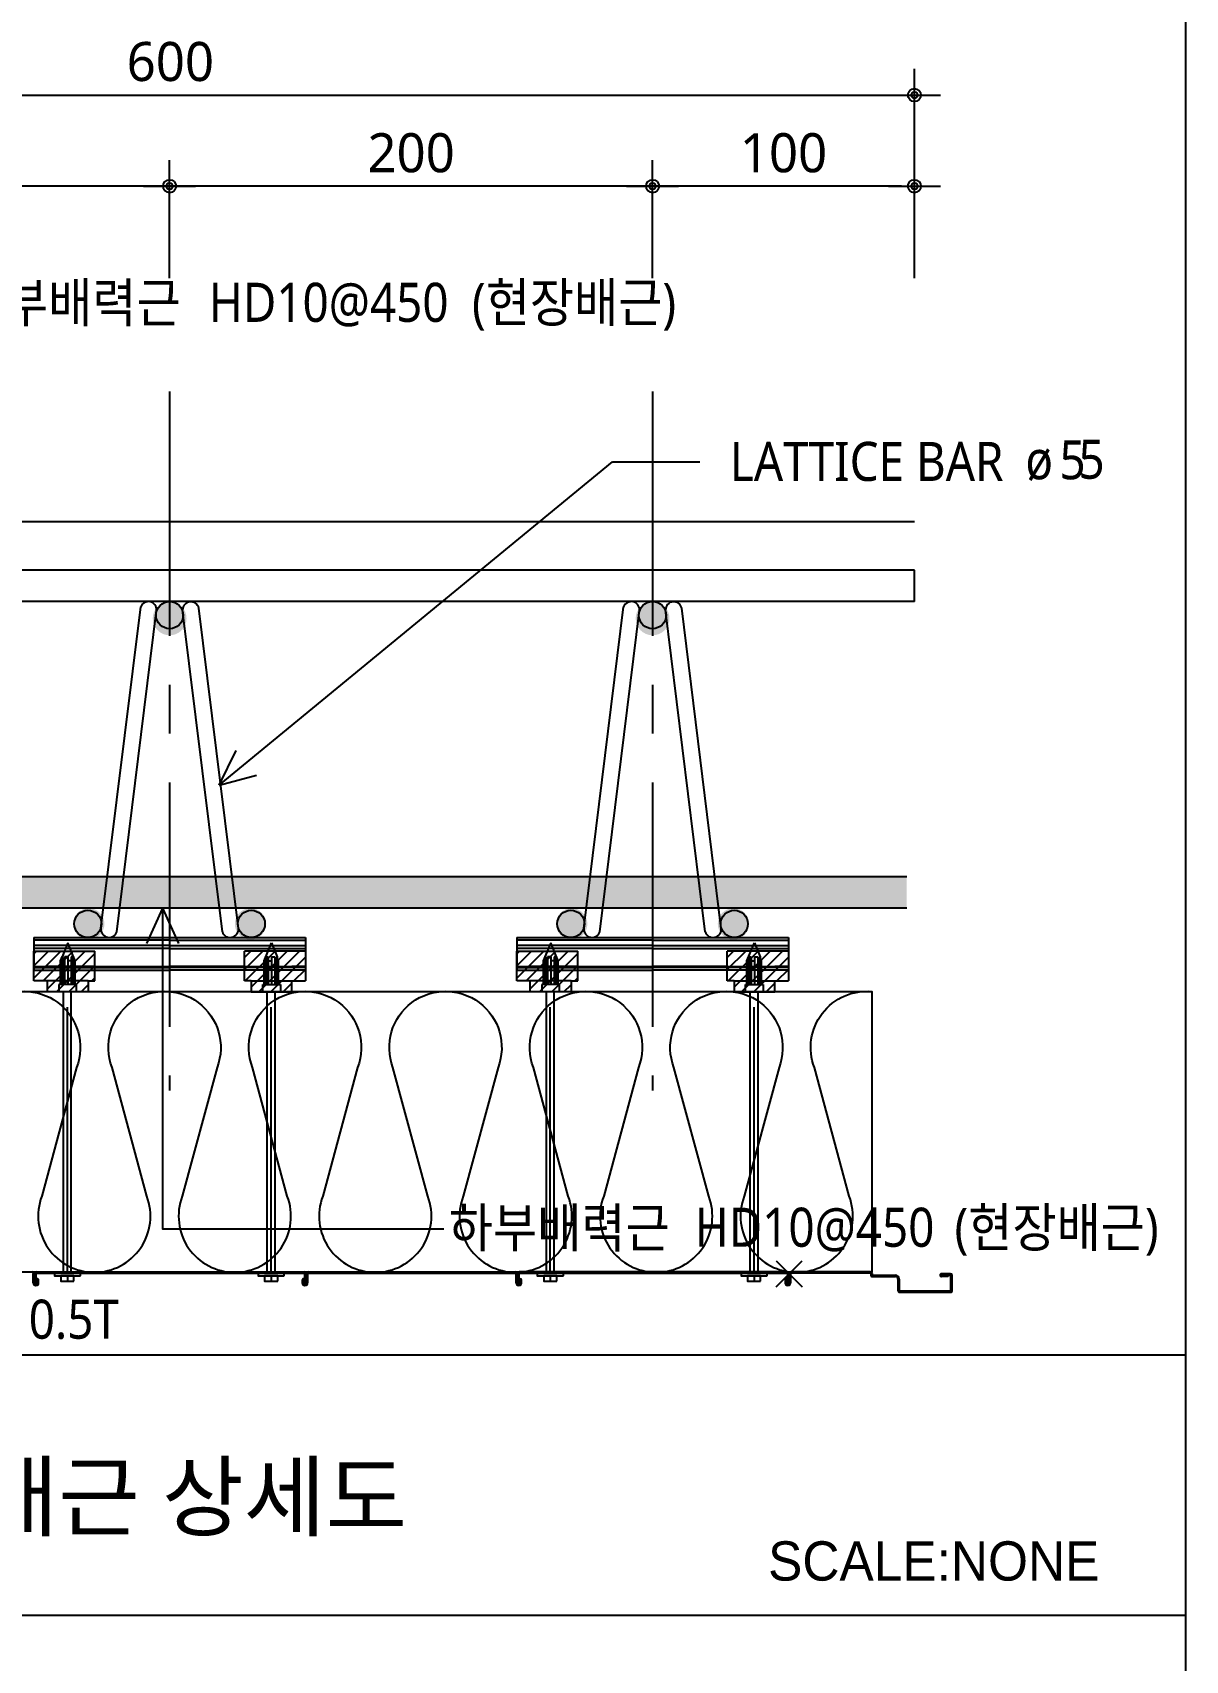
# Model space of a CAD drawing. Extents: x 10983 to 44623, y -18406 to 11294.
# Drawn here: x 17415 to 18300, y 2775 to 4025 of the extents above; entities that cross this region are included whole.
import ezdxf
from ezdxf.enums import TextEntityAlignment as Align

# ---------------------------------------------------------------- set-up
doc = ezdxf.new("R2010")
doc.units = 0
doc.header["$LTSCALE"] = 100
doc.header["$MEASUREMENT"] = 0
doc.header["$PDMODE"] = 3
doc.header["$PDSIZE"] = 10
doc.linetypes.add('CEN', pattern=[62, 60, -1, 0, -1])
doc.linetypes.add('CENTER', pattern=[2, 1.25, -0.25, 0.25, -0.25])
doc.layers.get('0').update_dxf_attribs({"linetype": 'CONTINUOUS'})
doc.layers.get('Defpoints').update_dxf_attribs({"color": 165, "linetype": 'CONTINUOUS'})
for name, color, linetype in [('CEN', 1, 'CEN'), ('D-TEX3', 9, 'CONTINUOUS'), ('DECK-CEN', 1, 'CEN'), ('DECK-LATTICE', 7, 'CONTINUOUS'), ('DECK-MAIN BAR', 2, 'CONTINUOUS'), ('E2', 7, 'CONTINUOUS'), ('H', 8, 'CONTINUOUS'), ('HAT', 8, 'CONTINUOUS'), ('INSUL', 8, 'CONTINUOUS'), ('NDS_DCN', 10, 'CONTINUOUS'), ('TEXT', 3, 'CONTINUOUS'), ('스페이서', 9, 'CONTINUOUS'), ('이름', 7, 'CONTINUOUS')]:
    doc.layers.add(name, color=color, linetype=linetype)
doc.styles.add('H', font='malgun.ttf', dxfattribs={"width": 0.9})
doc.styles.add('HD', font='Gulim.ttf')
doc.styles.add('VICON TEXT', font='malgun.ttf')
doc.styles.add('돋음', font='Dotum.ttf')
doc.styles.add('맑은 고딕', font='malgun.ttf')
doc.styles.add('맑은고딕', font='malgun.ttf')
doc.dimstyles.new('숫자치수선', dxfattribs={"dimscale": 0, "dimtxt": 15, "dimasz": 7, "dimexe": 0.5, "dimexo": 0.5, "dimgap": 4, "dimtad": 1, "dimdec": 4, "dimdsep": 46, "dimtxsty": '맑은 고딕', "dimcen": 0, "dimclrd": 256, "dimclre": 256, "dimclrt": 7, "dimaunit": 3, "dimadec": 0, "dimazin": 0, "dimtfac": 1, "dimtdec": 4, "dimtix": 1, "dimtmove": 2, "dimatfit": 3, "dimldrblk": 'CLOSEDBLANK', "dimfxl": 1, "dimtolj": 1, "dimarcsym": 0})

# ---------------------------------------------------------------- blocks, each defined once
blk = doc.blocks.new('DIMDOT')
at = {"color": 0}
blk.add_line((-2, 0), (2, 0), dxfattribs=at)
for radius in [0.5, 0.25]:
    blk.add_circle((0, 0), radius, dxfattribs=at)
blk = doc.blocks.new('*D57')
at = {"layer": 'Defpoints', "color": 0, "ltscale": 0.5}
for p in [(549.7, 4196.7), (549.7, 4125.7), (920.3, 4125.7)]:
    blk.add_point(p, dxfattribs=at)
at = {"layer": '이름', "lineweight": -2}
for p, q in [((549.7, 4126.2), (549.7, 4216.7)), ((920.3, 4126.2), (920.3, 4216.7)), ((910.3, 4196.7), (559.7, 4196.7))]:
    blk.add_line(p, q, dxfattribs=at)
at = {"layer": '이름', "lineweight": -2, "ltscale": 0.5, "xscale": 10, "yscale": 10, "zscale": 10, "rotation": 180}
blk.add_blockref('DIMDOT', (549.7, 4196.7), dxfattribs=at)
at = {"layer": '이름', "lineweight": -2, "ltscale": 0.5, "xscale": 10, "yscale": 10, "zscale": 10}
blk.add_blockref('DIMDOT', (920.3, 4196.7), dxfattribs=at)
at = {"layer": '이름', "color": 7, "ltscale": 0.5, "insert": (735, 4222.2), "char_height": 30, "attachment_point": 5, "style": 'VICON TEXT'}
blk.add_mtext('\\A1;200', dxfattribs=at)
blk = doc.blocks.new('_ClosedBlank')
at = {"color": 0, "linetype": 'ByBlock', "lineweight": -2}
for p, q in [((-1, 0.17), (0, 0)), ((-1, 0.17), (-1, -0.17)), ((0, 0), (-1, -0.17))]:
    blk.add_line(p, q, dxfattribs=at)
blk = doc.blocks.new('*D58')
at = {"layer": 'Defpoints', "color": 0, "ltscale": 0.5}
for p in [(920.3, 4196.7), (920.3, 4125.7), (1291, 4125.7)]:
    blk.add_point(p, dxfattribs=at)
at = {"layer": '이름', "lineweight": -2}
for p, q in [((920.3, 4126.2), (920.3, 4216.7)), ((1291, 4126.2), (1291, 4216.7)), ((1281, 4196.7), (930.3, 4196.7))]:
    blk.add_line(p, q, dxfattribs=at)
at = {"layer": '이름', "lineweight": -2, "ltscale": 0.5, "xscale": 10, "yscale": 10, "zscale": 10, "rotation": 180}
blk.add_blockref('DIMDOT', (920.3, 4196.7), dxfattribs=at)
at = {"layer": '이름', "lineweight": -2, "ltscale": 0.5, "xscale": 10, "yscale": 10, "zscale": 10}
blk.add_blockref('DIMDOT', (1291, 4196.7), dxfattribs=at)
at = {"layer": '이름', "color": 7, "ltscale": 0.5, "insert": (1105.7, 4222.2), "char_height": 30, "attachment_point": 5, "style": 'VICON TEXT'}
blk.add_mtext('\\A1;200', dxfattribs=at)
blk = doc.blocks.new('*D59')
at = {"layer": 'Defpoints', "color": 0, "ltscale": 0.5}
for p in [(1291, 4196.7), (1291, 4125.7), (1492, 4125.7)]:
    blk.add_point(p, dxfattribs=at)
at = {"layer": '이름', "lineweight": -2}
for p, q in [((1291, 4126.2), (1291, 4216.7)), ((1492, 4126.2), (1492, 4216.7)), ((1482, 4196.7), (1301, 4196.7))]:
    blk.add_line(p, q, dxfattribs=at)
at = {"layer": '이름', "lineweight": -2, "ltscale": 0.5, "xscale": 10, "yscale": 10, "zscale": 10, "rotation": 180}
blk.add_blockref('DIMDOT', (1291, 4196.7), dxfattribs=at)
at = {"layer": '이름', "lineweight": -2, "ltscale": 0.5, "xscale": 10, "yscale": 10, "zscale": 10}
blk.add_blockref('DIMDOT', (1492, 4196.7), dxfattribs=at)
at = {"layer": '이름', "color": 7, "ltscale": 0.5, "insert": (1391.5, 4222.2), "char_height": 30, "attachment_point": 5, "style": 'VICON TEXT'}
blk.add_mtext('\\A1;100', dxfattribs=at)
blk = doc.blocks.new('*D60')
at = {"layer": 'Defpoints', "color": 0, "ltscale": 0.5}
for p in [(1492, 4266.7), (349.7, 4125.7), (1492, 4125.7)]:
    blk.add_point(p, dxfattribs=at)
at = {"layer": '이름', "lineweight": -2}
for p, q in [((349.7, 4126.2), (349.7, 4286.7)), ((1492, 4126.2), (1492, 4286.7)), ((359.7, 4266.7), (1482, 4266.7))]:
    blk.add_line(p, q, dxfattribs=at)
at = {"layer": '이름', "lineweight": -2, "ltscale": 0.5, "xscale": 10, "yscale": 10, "zscale": 10, "rotation": 180}
blk.add_blockref('DIMDOT', (349.7, 4266.7), dxfattribs=at)
at = {"layer": '이름', "lineweight": -2, "ltscale": 0.5, "xscale": 10, "yscale": 10, "zscale": 10}
blk.add_blockref('DIMDOT', (1492, 4266.7), dxfattribs=at)
at = {"layer": '이름', "color": 7, "ltscale": 0.5, "insert": (920.9, 4292.2), "char_height": 30, "attachment_point": 5, "style": 'VICON TEXT'}
blk.add_mtext('\\A1;600', dxfattribs=at)
blk = doc.blocks.new('Bar_SB01')
at = {"layer": 'H', "true_color": 0xc7c8ca}
h = blk.add_hatch(color=9, dxfattribs=at)
h.dxf.hatch_style = 1
h.paths.add_polyline_path([(1486.1, 3666.7), (1285.1, 3666.7), (1285.1, 3642.6), (1486.1, 3642.6)])
h.paths.add_polyline_path([(1285.1, 3666.7), (1153.2, 3666.7), (1123.9, 3642.6), (1285.1, 3642.6), (1285.1, 3646.7)])
h.paths.add_polyline_path([(1153.2, 3666.7), (993.3, 3666.7), (962.4, 3642.6), (1123.9, 3642.6)])
h.paths.add_polyline_path([(972.4, 3666.7), (952.7, 3666.7), (951.7, 3642.6), (960.5, 3642.6)])
h.paths.add_polyline_path([(952.7, 3666.7), (914.4, 3666.7), (914.4, 3642.6), (951.7, 3642.6)])
h.paths.add_polyline_path([(914.4, 3666.7), (739.7, 3666.7), (729.1, 3642.6), (914.4, 3642.6)])
h.paths.add_polyline_path([(739.7, 3666.7), (729.1, 3666.7), (729.1, 3642.6)], flags=17)
h.paths.add_polyline_path([(729.1, 3666.7), (718.5, 3666.7), (729.1, 3642.6)], flags=17)
h.paths.add_polyline_path([(718.5, 3666.7), (543.7, 3666.7), (543.7, 3642.6), (729.1, 3642.6)])
h.paths.add_polyline_path([(541.8, 3666.7), (530.2, 3666.7), (543.7, 3642.6), (543.7, 3642.6)])
h.paths.add_polyline_path([(543.7, 3666.7), (541.8, 3666.7), (543.7, 3642.6)])
h.paths.add_polyline_path([(530.2, 3666.7), (343.7, 3666.7), (343.7, 3642.6), (543.7, 3642.6)])
h.paths.add_polyline_path([(960.5, 3642.6), (962.4, 3642.6), (993.3, 3666.7), (972.4, 3666.7)])
at = {"layer": 'D-TEX3'}
for p, q in [((1486.1, 3666.7), (343.7, 3666.7)), ((1486.1, 3642.6), (343.7, 3642.6))]:
    blk.add_line(p, q, dxfattribs=at)
at = {"layer": '이름', "color": 7}
for q in [(902.6, 3615.5), (927.2, 3615.5)]:
    blk.add_line((914.9, 3642.6), q, dxfattribs=at)
at = {"layer": '이름'}
blk.add_lwpolyline([(914.9, 3642.6), (914.9, 3396.5), (1130.7, 3396.5)], dxfattribs=at)
at = {"layer": 'D-TEX3', "color": 30, "ltscale": 0.5, "style": 'H', "width": 0.9}
blk.add_attdef('BAS', (1323.4, 3382.7), '', height=30, dxfattribs=at)
at = {"layer": '이름', "style": 'H', "width": 0.9}
for s, p in [('하부배력근', (1134.7, 3382.4)), ('(현장배근)', (1522.8, 3382.7))]:
    blk.add_text(s, height=30, dxfattribs=at).set_placement(p)
at = {"layer": '이름', "color": 30, "ltscale": 0.5, "style": 'VICON TEXT'}
blk.add_attdef('BAS', (740.2, 1296.8), '', height=30, dxfattribs=at)
blk = doc.blocks.new('Deck_NDDis_Basic')
at = {"layer": 'HAT', "ltscale": 0.5}
h = blk.add_hatch(color=166, dxfattribs=at)
h.dxf.hatch_style = 1
h.paths.add_polyline_path([(549.67049, 3878.02708), (549.67091, 3878.02188), (549.6696, 3878.02421), (549.66592, 3878.02708, 0.4141103431), (536.69704, 3865.05363, 1), (562.64394, 3865.05363, 0.4142135624)])
h.paths.add_polyline_path([(907.36703, 3865.05363, 1), (933.31393, 3865.05363, 1)])
h.paths.add_polyline_path([(1278.03701, 3865.05363, 1), (1303.98391, 3865.05363, 1)])
h = blk.add_hatch(color=14, dxfattribs=at)
h.dxf.hatch_style = 1
h.paths.add_polyline_path([(499.63005, 3630.60487, 1), (475.5365, 3630.60487, 1)])
h.paths.add_polyline_path([(599.71094, 3630.60487, 1), (623.80449, 3630.60487, 1)])
h.paths.add_polyline_path([(846.20648, 3630.60487, 1), (870.30003, 3630.60487, 1)])
h.paths.add_polyline_path([(994.47448, 3630.60487, 1), (970.38093, 3630.60487, 1)])
h.paths.add_polyline_path([(1216.87647, 3630.60487, 1), (1240.97002, 3630.60487, 1)])
h.paths.add_polyline_path([(1341.05091, 3630.60487, 1), (1365.14446, 3630.60487, 1)])
at = {"layer": '스페이서'}
h = blk.add_hatch(dxfattribs=at)
h.set_pattern_fill('ANSI31', color=256, scale=2.085446)
h.set_pattern_definition([(45, (-1290.95, 4293.574), (-4.68196, 4.68196), [])])
h.paths.add_polyline_path([(816.06821, 3609.75042), (862.99074, 3609.75042), (862.99074, 3586.81051), (816.06821, 3586.81051)])
h.paths.add_polyline_path([(826.49544, 3586.81051), (857.77713, 3586.81051), (857.77713, 3578.46873), (826.49544, 3578.46873)])
h = blk.add_hatch(dxfattribs=at)
h.set_pattern_fill('ANSI31', color=256, scale=2.085446)
h.set_pattern_definition([(45, (-1444.866, 4293.574), (-4.68196, 4.68196), [])])
h.paths.add_polyline_path([(1024.61279, 3609.75042), (977.69026, 3609.75042), (977.69026, 3586.81051), (1024.61279, 3586.81051)])
h.paths.add_polyline_path([(1014.18556, 3586.81051), (982.90388, 3586.81051), (982.90388, 3578.46873), (1014.18556, 3578.46873)])
h = blk.add_hatch(dxfattribs=at)
h.set_pattern_fill('ANSI31', color=256, scale=2.085446)
h.set_pattern_definition([(45, (-920.28, 4293.574), (-4.68196, 4.68196), [])])
h.paths.add_polyline_path([(1186.7382, 3609.75042), (1233.66073, 3609.75042), (1233.66073, 3586.81051), (1186.7382, 3586.81051)])
h.paths.add_polyline_path([(1197.16542, 3586.81051), (1228.44711, 3586.81051), (1228.44711, 3578.46873), (1197.16542, 3578.46873)])
h = blk.add_hatch(dxfattribs=at)
h.set_pattern_fill('ANSI31', color=256, scale=2.085446)
h.set_pattern_definition([(45, (-1074.196, 4293.574), (-4.68196, 4.68196), [])])
h.paths.add_polyline_path([(1395.28278, 3609.75042), (1348.36025, 3609.75042), (1348.36025, 3586.81051), (1395.28278, 3586.81051)])
h.paths.add_polyline_path([(1384.85555, 3586.81051), (1353.57386, 3586.81051), (1353.57386, 3578.46873), (1384.85555, 3578.46873)])
at = {"linetype": 'ByBlock'}
for p, q in [((1700, 4950), (1700, 0)), ((838.85858, 3362.50034), (838.85858, 3578.46873)), ((844.85858, 3362.50034), (844.85858, 3578.46873)), ((995.26702, 3362.50034), (995.26702, 3578.46873)), ((1001.26702, 3362.50034), (1001.26702, 3578.46873)), ((1209.52857, 3362.50034), (1209.52857, 3578.46873)), ((1215.52857, 3362.50034), (1215.52857, 3578.46873)), ((1365.93701, 3362.50034), (1365.93701, 3578.46873)), ((1371.93701, 3362.50034), (1371.93701, 3578.46873)), ((838.85858, 3363.50034), (838.85858, 3566.69943)), ((844.85858, 3363.50034), (844.85858, 3566.69943)), ((995.26702, 3363.50034), (995.26702, 3566.69943)), ((1001.26702, 3363.50034), (1001.26702, 3566.69943)), ((1209.52857, 3363.50034), (1209.52857, 3566.69943)), ((1215.52857, 3363.50034), (1215.52857, 3566.69943)), ((1365.93701, 3363.50034), (1365.93701, 3566.69943)), ((1371.93701, 3363.50034), (1371.93701, 3566.69943)), ((0, 3300), (1676.18251, 3300)), ((0, 3300), (1700, 3300)), ((0, 3100), (1700, 3100))]:
    blk.add_line(p, q, dxfattribs=at)
at = {"layer": 'CEN', "color": 8, "linetype": 'CENTER', "ltscale": 1.5}
for p, q in [((920.3405, 4039.17628), (920.3405, 3502.75282)), ((1291.01049, 4039.17628), (1291.01049, 3502.75282))]:
    blk.add_line(p, q, dxfattribs=at)
at = {"layer": 'DECK-CEN', "ltscale": 0.5}
for p, q in [((841.85858, 3364.24121), (841.85858, 3566.69943)), ((841.85858, 3364.24121), (841.85858, 3564.79083)), ((998.26702, 3364.24121), (998.26702, 3566.69943)), ((998.26702, 3364.24121), (998.26702, 3564.79083)), ((1212.52857, 3364.24121), (1212.52857, 3566.69943)), ((1212.52857, 3364.24121), (1212.52857, 3564.79083)), ((1368.93701, 3364.24121), (1368.93701, 3566.69943)), ((1368.93701, 3364.24121), (1368.93701, 3564.79083))]:
    blk.add_line(p, q, dxfattribs=at)
at = {"layer": 'DECK-LATTICE', "ltscale": 0.5}
for p, q in [((867.59321, 3627.02943), (898.11881, 3873.98557)), ((973.08772, 3627.03017), (942.73971, 3872.84185)), ((1238.2632, 3627.02943), (1268.78879, 3873.98557)), ((1343.75771, 3627.03017), (1313.40969, 3872.84185)), ((879.87653, 3624.59232), (910.36643, 3871.31259)), ((960.80446, 3624.59239), (930.27992, 3871.53584)), ((1250.54651, 3624.59232), (1281.03642, 3871.31259)), ((1331.47444, 3624.59239), (1300.94991, 3871.53584))]:
    blk.add_line(p, q, dxfattribs=at)
for centre, radius, start, end in [((904.00185, 3871.54585), 6.36886, 357.90113202, 157.47602084), ((936.57786, 3871.53967), 6.29794, 11.93278211, 180.03478731), ((1274.67183, 3871.54585), 6.36886, 357.90113202, 157.47602084), ((1307.24784, 3871.53967), 6.29794, 11.93278211, 180.03478731), ((873.86675, 3626.47558), 6.29794, 174.94803384, 342.60142599), ((873.86675, 3626.47558), 6.29794, 174.94803384, 342.60142599), ((966.81425, 3626.47558), 6.29794, 197.39857401, 5.05196616), ((1244.53674, 3626.47558), 6.29794, 174.94803384, 342.60142599), ((1337.48424, 3626.47558), 6.29794, 197.39857401, 5.05196616)]:
    blk.add_arc(centre, radius, start, end, dxfattribs=at)
at = {"layer": 'DECK-MAIN BAR', "color": 166, "ltscale": 0.5}
for centre in [(920.3405, 3867.5885), (1291.01049, 3867.5885)]:
    blk.add_circle(centre, 10.42723, dxfattribs=at)
at = {"layer": 'DECK-MAIN BAR', "color": 14, "ltscale": 0.5}
for centre in [(857.61363, 3630.60487), (983.06743, 3630.60487), (1228.28362, 3630.60487), (1353.73741, 3630.60487)]:
    blk.add_circle(centre, 10.42723, dxfattribs=at)
at = {"layer": 'E2', "linetype": 'ByBlock'}
for p, q in [((841.85858, 3360.50034), (841.85858, 3356.50034)), ((841.85858, 3360.50034), (841.85858, 3356.50034)), ((998.26702, 3360.50034), (998.26702, 3356.50034)), ((998.26702, 3360.50034), (998.26702, 3356.50034)), ((1212.52857, 3360.50034), (1212.52857, 3356.50034)), ((1212.52857, 3360.50034), (1212.52857, 3356.50034)), ((1368.93701, 3360.50034), (1368.93701, 3356.50034)), ((1368.93701, 3360.50034), (1368.93701, 3356.50034))]:
    blk.add_line(p, q, dxfattribs=at)
for points in [[(851.85858, 3360.50034), (851.85858, 3362.50034), (831.85858, 3362.50034), (831.85858, 3360.50034)], [(851.85858, 3360.50034), (851.85858, 3362.50034), (831.85858, 3362.50034), (831.85858, 3360.50034)], [(846.85858, 3356.50034), (846.85858, 3360.50034), (836.85858, 3360.50034), (836.85858, 3356.50034)], [(846.85858, 3356.50034), (846.85858, 3360.50034), (836.85858, 3360.50034), (836.85858, 3356.50034)], [(1008.26702, 3360.50034), (1008.26702, 3362.50034), (988.26702, 3362.50034), (988.26702, 3360.50034)], [(1008.26702, 3360.50034), (1008.26702, 3362.50034), (988.26702, 3362.50034), (988.26702, 3360.50034)], [(1003.26702, 3356.50034), (1003.26702, 3360.50034), (993.26702, 3360.50034), (993.26702, 3356.50034)], [(1003.26702, 3356.50034), (1003.26702, 3360.50034), (993.26702, 3360.50034), (993.26702, 3356.50034)], [(1222.52857, 3360.50034), (1222.52857, 3362.50034), (1202.52857, 3362.50034), (1202.52857, 3360.50034)], [(1222.52857, 3360.50034), (1222.52857, 3362.50034), (1202.52857, 3362.50034), (1202.52857, 3360.50034)], [(1217.52857, 3356.50034), (1217.52857, 3360.50034), (1207.52857, 3360.50034), (1207.52857, 3356.50034)], [(1217.52857, 3356.50034), (1217.52857, 3360.50034), (1207.52857, 3360.50034), (1207.52857, 3356.50034)], [(1378.93701, 3360.50034), (1378.93701, 3362.50034), (1358.93701, 3362.50034), (1358.93701, 3360.50034)], [(1378.93701, 3360.50034), (1378.93701, 3362.50034), (1358.93701, 3362.50034), (1358.93701, 3360.50034)], [(1373.93701, 3356.50034), (1373.93701, 3360.50034), (1363.93701, 3360.50034), (1363.93701, 3356.50034)], [(1373.93701, 3356.50034), (1373.93701, 3360.50034), (1363.93701, 3360.50034), (1363.93701, 3356.50034)]]:
    blk.add_lwpolyline(points, close=True, dxfattribs=at)
at = {"layer": 'INSUL'}
blk.add_lwpolyline([(328.57714, 3363.54307), (1459.51023, 3363.54307), (1459.51023, 3578.46873), (328.57714, 3578.46873)], close=True, dxfattribs=at)
at = {"layer": 'NDS_DCN'}
for p, q in [((1492.03431, 3939.17628), (349.67052, 3939.17628)), ((1492.03431, 3902.10928), (349.67052, 3902.10928)), ((1492.03431, 3878.01573), (1492.03431, 3902.10928)), ((1492.03431, 3878.01573), (349.67052, 3878.01573)), ((815.64681, 3355.2013), (815.64681, 3361.97899)), ((816.68957, 3355.2013), (816.68957, 3361.97899)), ((817.73223, 3361.97899), (817.73223, 3357.28674)), ((818.25365, 3363.54307), (1023.67005, 3363.54307)), ((818.25365, 3362.50034), (1023.67005, 3362.50034)), ((1024.19138, 3357.28674), (1024.19138, 3361.97899)), ((1025.23414, 3355.2013), (1025.23414, 3361.97899)), ((1026.27685, 3361.97899), (1026.27685, 3355.2013)), ((1026.79822, 3363.54307), (1185.79545, 3363.54307)), ((1026.79822, 3362.50034), (1185.79545, 3362.50034)), ((1186.31677, 3355.2013), (1186.31677, 3361.97899)), ((1187.35953, 3355.2013), (1187.35953, 3361.97899)), ((1188.40224, 3361.97899), (1188.40224, 3357.28674)), ((1394.34004, 3363.54307), (1188.92361, 3363.54307)), ((1188.92361, 3362.50034), (1394.34004, 3362.50034)), ((1394.86139, 3357.28674), (1394.86139, 3361.97899)), ((1395.90412, 3355.2013), (1395.90412, 3361.97899)), ((1396.94683, 3361.97899), (1396.94683, 3355.2013)), ((1458.259, 3363.54307), (1397.46821, 3363.54307)), ((1458.25939, 3362.50034), (1397.46821, 3362.50034)), ((1458.4675, 3362.2918), (1458.4675, 3361.24909)), ((1459.51023, 3362.2918), (1459.51023, 3361.24909)), ((1459.71872, 3361.04053), (1477.23651, 3361.04053)), ((1519.77966, 3362.08326), (1512.68909, 3362.08326)), ((1517.9027, 3361.04053), (1512.68909, 3361.04053)), ((1517.9027, 3361.04053), (1517.9027, 3359.99782)), ((1519.77966, 3361.04053), (1517.9027, 3361.04053)), ((1519.98815, 3349.1535), (1519.98815, 3360.83199)), ((1521.03087, 3349.1535), (1521.03087, 3360.83199)), ((817.73223, 3355.2013), (817.73223, 3357.28674)), ((818.77498, 3355.2013), (818.77498, 3357.28674)), ((819.81774, 3355.2013), (819.81774, 3357.28674)), ((1022.10597, 3357.28674), (1022.10597, 3355.2013)), ((1023.14868, 3357.28674), (1023.14868, 3355.2013)), ((1024.19138, 3357.28674), (1024.19138, 3355.2013)), ((1188.40224, 3355.2013), (1188.40224, 3357.28674)), ((1189.44494, 3355.2013), (1189.44494, 3357.28674)), ((1190.4877, 3355.2013), (1190.4877, 3357.28674)), ((1392.77596, 3357.28674), (1392.77596, 3355.2013)), ((1393.81866, 3357.28674), (1393.81866, 3355.2013)), ((1394.86139, 3357.28674), (1394.86139, 3355.2013)), ((1459.71872, 3359.99782), (1477.23651, 3359.99782)), ((1479.32195, 3357.91236), (1479.32195, 3349.1535)), ((1480.36468, 3357.91236), (1480.36468, 3349.1535)), ((1480.57317, 3348.94496), (1519.77966, 3348.94496)), ((1517.9027, 3359.99782), (1512.68909, 3359.99782)), ((1480.57317, 3347.90223), (1519.77966, 3347.90223))]:
    blk.add_line(p, q, dxfattribs=at)
for centre, radius, start, end in [((815.12548, 3361.97899), 1.56408, 0.00000865, 89.9999975), ((815.12548, 3361.97899), 0.52136, 0.00000865, 89.9999975), ((818.25365, 3361.97899), 1.56408, 89.9999975, 180), ((818.25365, 3361.97899), 0.52136, 89.9999975, 180), ((1023.67005, 3361.97899), 1.56408, 0.00000865, 89.9999975), ((1023.67005, 3361.97899), 0.52136, 0.00000865, 89.9999975), ((1026.79822, 3361.97899), 1.56408, 89.9999975, 180), ((1026.79822, 3361.97899), 0.52136, 89.9999975, 180), ((1185.79545, 3361.97899), 1.56408, 0.00000865, 89.9999975), ((1185.79545, 3361.97899), 0.52136, 0.00000501, 89.9999975), ((1188.92361, 3361.97899), 1.56408, 89.9999975, 180), ((1188.92361, 3361.97899), 0.52136, 89.9999975, 180), ((1394.34004, 3361.97899), 1.56408, 0.00000865, 89.9999975), ((1394.34004, 3361.97899), 0.52136, 0.00000865, 89.9999975), ((1397.46821, 3361.97899), 1.56408, 89.9999975, 180), ((1397.46821, 3361.97899), 0.52136, 89.9999975, 180), ((1458.259, 3362.2918), 1.25127, 0.00000501, 89.9999975), ((1458.259, 3362.2918), 0.20854, 0.00000501, 89.9999975), ((1459.71872, 3361.24909), 1.25127, 180, 270.0000025), ((1459.71872, 3361.24909), 0.20854, 180, 270.0000025), ((1477.23651, 3357.91236), 3.12817, 0.00000501, 89.9999975), ((1512.68909, 3361.04053), 1.04272, 89.9999975, 270.0000025), ((1519.77966, 3360.83199), 1.25127, 0.00000501, 89.9999975), ((1519.77966, 3360.83199), 0.20854, 0.00000501, 89.9999975), ((817.73223, 3355.2013), 2.08545, 180, 359.99999499), ((817.73223, 3355.2013), 1.04272, 180, 0.00000865), ((818.77498, 3357.28674), 1.04272, 359.99999499, 180), ((1024.19138, 3355.2013), 2.08545, 180, 359.99999499), ((1023.14868, 3357.28674), 1.04272, 359.99999499, 180), ((1024.19138, 3355.2013), 1.04272, 180.00001002, 0.00000865), ((1188.40224, 3355.2013), 2.08545, 180, 0.00000501), ((1188.40224, 3355.2013), 1.04272, 180, 0.00000865), ((1189.44494, 3357.28674), 1.04272, 0.00000501, 180), ((1393.81866, 3357.28674), 1.04272, 359.99999499, 180), ((1394.86139, 3355.2013), 2.08545, 180, 0.00000501), ((1394.86139, 3355.2013), 1.04272, 180, 0.00000865), ((1477.23651, 3357.91236), 2.08545, 0.00000501, 89.9999975), ((1480.57317, 3349.1535), 1.25127, 180, 270.0000025), ((1480.57317, 3349.1535), 0.20854, 180, 270.0000025), ((1519.77966, 3349.1535), 1.25127, 270.0000025, 0.00000501), ((1519.77966, 3349.1535), 0.20854, 270.0000025, 0.00000501)]:
    blk.add_arc(centre, radius, start, end, dxfattribs=at)
blk.add_point((1395.90412, 3361.97899), dxfattribs=at)
at = {"layer": '스페이서'}
for p, q in [((816.06821, 3620.17764), (816.06821, 3595.1523)), ((816.06821, 3620.17764), (1024.61279, 3620.17764)), ((920.3405, 3618.0922), (816.06821, 3618.0922)), ((920.3405, 3613.9213), (816.06821, 3613.9213)), ((920.3405, 3611.83586), (816.06821, 3611.83586)), ((842.13628, 3616.00675), (837.75685, 3605.43386)), ((847.87126, 3602.1613), (842.13628, 3616.00675)), ((920.3405, 3618.0922), (1024.61279, 3618.0922)), ((920.3405, 3613.9213), (1024.61279, 3613.9213)), ((920.3405, 3611.83586), (1024.61279, 3611.83586)), ((992.80974, 3602.1613), (998.54472, 3616.00675)), ((998.54472, 3616.00675), (1002.92416, 3605.43386)), ((1024.61279, 3620.17764), (1024.61279, 3586.81051)), ((1186.7382, 3620.17764), (1186.7382, 3595.1523)), ((1186.7382, 3620.17764), (1395.28278, 3620.17764)), ((1291.01049, 3618.0922), (1186.7382, 3618.0922)), ((1291.01049, 3613.9213), (1186.7382, 3613.9213)), ((1291.01049, 3611.83586), (1186.7382, 3611.83586)), ((1212.80627, 3616.00675), (1208.42683, 3605.43386)), ((1218.54124, 3602.1613), (1212.80627, 3616.00675)), ((1291.01049, 3618.0922), (1395.28278, 3618.0922)), ((1291.01049, 3613.9213), (1395.28278, 3613.9213)), ((1291.01049, 3611.83586), (1395.28278, 3611.83586)), ((1363.47973, 3602.1613), (1369.2147, 3616.00675)), ((1369.2147, 3616.00675), (1373.59414, 3605.43386)), ((1395.28278, 3620.17764), (1395.28278, 3586.81051)), ((816.06821, 3609.75042), (862.99074, 3609.75042)), ((816.06821, 3586.81051), (816.06821, 3609.75042)), ((816.06821, 3597.94099), (826.49609, 3597.94099)), ((862.99074, 3597.94099), (826.49544, 3597.94099)), ((836.682, 3602.1613), (837.97119, 3605.43386)), ((837.97115, 3602.1613), (836.682, 3602.1613)), ((836.682, 3584.09943), (836.682, 3602.1613)), ((837.75685, 3605.43386), (837.75685, 3584.09943)), ((837.75685, 3605.43386), (837.97119, 3605.43386)), ((838.76535, 3602.1613), (837.97115, 3602.1613)), ((837.97119, 3605.43386), (837.97119, 3584.09943)), ((839.56212, 3605.43386), (838.76535, 3602.1613)), ((838.76535, 3584.09943), (838.76535, 3602.1613)), ((842.13628, 3605.43386), (839.56212, 3605.43386)), ((839.56212, 3605.43386), (839.56212, 3584.09943)), ((842.13628, 3605.43386), (842.13628, 3584.09943)), ((844.71042, 3602.1613), (842.13628, 3602.1613)), ((845.50722, 3602.1613), (844.71042, 3602.1613)), ((846.30137, 3605.43386), (844.71045, 3605.43386)), ((844.71045, 3605.43386), (844.71045, 3584.09943)), ((844.71045, 3605.43386), (845.50722, 3602.1613)), ((845.50722, 3584.09943), (845.50722, 3602.1613)), ((847.59057, 3602.1613), (846.30137, 3605.43386)), ((846.30137, 3605.43386), (846.30137, 3584.09943)), ((847.87126, 3602.1613), (847.59057, 3602.1613)), ((847.59057, 3584.09943), (847.59057, 3602.1613)), ((847.87126, 3584.09943), (847.87126, 3602.1613)), ((862.99074, 3608.52113), (862.99074, 3609.75042)), ((862.99074, 3586.81051), (862.99074, 3608.52114)), ((862.99074, 3597.94099), (920.3405, 3597.94099)), ((977.69026, 3597.94099), (920.3405, 3597.94099)), ((1024.61279, 3609.75042), (977.69026, 3609.75042)), ((977.69026, 3608.52113), (977.69026, 3609.75042)), ((977.69026, 3586.81051), (977.69026, 3608.52114)), ((977.69026, 3597.94099), (1014.18556, 3597.94099)), ((992.80974, 3584.09943), (992.80974, 3602.1613)), ((992.80974, 3602.1613), (993.09043, 3602.1613)), ((993.09043, 3602.1613), (994.37963, 3605.43386)), ((993.09043, 3584.09943), (993.09043, 3602.1613)), ((994.37963, 3605.43386), (995.97055, 3605.43386)), ((994.37963, 3605.43386), (994.37963, 3584.09943)), ((995.97055, 3605.43386), (995.17379, 3602.1613)), ((995.17379, 3602.1613), (995.97059, 3602.1613)), ((995.17379, 3584.09943), (995.17379, 3602.1613)), ((995.97055, 3605.43386), (995.97055, 3584.09943)), ((995.97059, 3602.1613), (998.54472, 3602.1613)), ((998.54472, 3605.43386), (1001.11889, 3605.43386)), ((998.54472, 3605.43386), (998.54472, 3584.09943)), ((1001.11889, 3605.43386), (1001.91565, 3602.1613)), ((1001.11889, 3605.43386), (1001.11889, 3584.09943)), ((1001.91565, 3602.1613), (1002.70985, 3602.1613)), ((1001.91565, 3584.09943), (1001.91565, 3602.1613)), ((1002.92416, 3605.43386), (1002.70981, 3605.43386)), ((1002.70981, 3605.43386), (1002.70981, 3584.09943)), ((1003.99901, 3602.1613), (1002.70981, 3605.43386)), ((1002.70985, 3602.1613), (1003.99901, 3602.1613)), ((1002.92416, 3605.43386), (1002.92416, 3584.09943)), ((1003.99901, 3584.09943), (1003.99901, 3602.1613)), ((1024.61279, 3597.94099), (1014.18491, 3597.94099)), ((1186.7382, 3609.75042), (1233.66073, 3609.75042)), ((1186.7382, 3586.81051), (1186.7382, 3609.75042)), ((1186.7382, 3597.94099), (1197.16608, 3597.94099)), ((1233.66073, 3597.94099), (1197.16542, 3597.94099)), ((1207.35198, 3602.1613), (1208.64118, 3605.43386)), ((1208.64114, 3602.1613), (1207.35198, 3602.1613)), ((1207.35198, 3584.09943), (1207.35198, 3602.1613)), ((1208.42683, 3605.43386), (1208.42683, 3584.09943)), ((1208.42683, 3605.43386), (1208.64118, 3605.43386)), ((1209.43533, 3602.1613), (1208.64114, 3602.1613)), ((1208.64118, 3605.43386), (1208.64118, 3584.09943)), ((1210.2321, 3605.43386), (1209.43533, 3602.1613)), ((1209.43533, 3584.09943), (1209.43533, 3602.1613)), ((1212.80627, 3605.43386), (1210.2321, 3605.43386)), ((1210.2321, 3605.43386), (1210.2321, 3584.09943)), ((1212.80627, 3605.43386), (1212.80627, 3584.09943)), ((1215.3804, 3602.1613), (1212.80627, 3602.1613)), ((1216.1772, 3602.1613), (1215.3804, 3602.1613)), ((1216.97136, 3605.43386), (1215.38044, 3605.43386)), ((1215.38044, 3605.43386), (1215.38044, 3584.09943)), ((1215.38044, 3605.43386), (1216.1772, 3602.1613)), ((1216.1772, 3584.09943), (1216.1772, 3602.1613)), ((1218.26055, 3602.1613), (1216.97136, 3605.43386)), ((1216.97136, 3605.43386), (1216.97136, 3584.09943)), ((1218.54124, 3602.1613), (1218.26055, 3602.1613)), ((1218.26055, 3584.09943), (1218.26055, 3602.1613)), ((1218.54124, 3584.09943), (1218.54124, 3602.1613)), ((1233.66073, 3608.52113), (1233.66073, 3609.75042)), ((1233.66073, 3586.81051), (1233.66073, 3608.52114)), ((1233.66073, 3597.94099), (1291.01049, 3597.94099)), ((1348.36025, 3597.94099), (1291.01049, 3597.94099)), ((1395.28278, 3609.75042), (1348.36025, 3609.75042)), ((1348.36025, 3608.52113), (1348.36025, 3609.75042)), ((1348.36025, 3586.81051), (1348.36025, 3608.52114)), ((1348.36025, 3597.94099), (1384.85555, 3597.94099)), ((1363.47973, 3584.09943), (1363.47973, 3602.1613)), ((1363.47973, 3602.1613), (1363.76042, 3602.1613)), ((1363.76042, 3602.1613), (1365.04961, 3605.43386)), ((1363.76042, 3584.09943), (1363.76042, 3602.1613)), ((1365.04961, 3605.43386), (1366.64054, 3605.43386)), ((1365.04961, 3605.43386), (1365.04961, 3584.09943)), ((1366.64054, 3605.43386), (1365.84377, 3602.1613)), ((1365.84377, 3602.1613), (1366.64057, 3602.1613)), ((1365.84377, 3584.09943), (1365.84377, 3602.1613)), ((1366.64054, 3605.43386), (1366.64054, 3584.09943)), ((1366.64057, 3602.1613), (1369.2147, 3602.1613)), ((1369.2147, 3605.43386), (1371.78887, 3605.43386)), ((1369.2147, 3605.43386), (1369.2147, 3584.09943)), ((1371.78887, 3605.43386), (1372.58564, 3602.1613)), ((1371.78887, 3605.43386), (1371.78887, 3584.09943)), ((1372.58564, 3602.1613), (1373.37983, 3602.1613)), ((1372.58564, 3584.09943), (1372.58564, 3602.1613)), ((1373.59414, 3605.43386), (1373.3798, 3605.43386)), ((1373.3798, 3605.43386), (1373.3798, 3584.09943)), ((1374.66899, 3602.1613), (1373.3798, 3605.43386)), ((1373.37983, 3602.1613), (1374.66899, 3602.1613)), ((1373.59414, 3605.43386), (1373.59414, 3584.09943)), ((1374.66899, 3584.09943), (1374.66899, 3602.1613)), ((1395.28278, 3597.94099), (1384.8549, 3597.94099)), ((816.06821, 3597.26174), (862.98957, 3597.26174)), ((816.06821, 3595.1523), (862.98957, 3595.1523)), ((826.49544, 3586.81051), (816.06821, 3586.81051)), ((826.49544, 3578.46873), (826.49544, 3586.81051)), ((857.77713, 3586.81051), (826.49544, 3586.81051)), ((847.3499, 3597.23774), (847.3499, 3595.1523)), ((857.77713, 3586.81051), (862.99074, 3586.81051)), ((857.77713, 3586.81051), (857.77713, 3578.46873)), ((862.99074, 3597.26174), (920.3405, 3597.26174)), ((862.99074, 3595.1523), (920.3405, 3595.1523)), ((977.69026, 3597.26174), (920.3405, 3597.26174)), ((977.69026, 3595.1523), (920.3405, 3595.1523)), ((982.90388, 3586.81051), (977.69026, 3586.81051)), ((1024.61279, 3597.26174), (977.69143, 3597.26174)), ((1024.61279, 3595.1523), (977.69143, 3595.1523)), ((982.90388, 3586.81051), (982.90388, 3578.46873)), ((982.90388, 3586.81051), (1014.18556, 3586.81051)), ((993.33111, 3597.23774), (993.33111, 3595.1523)), ((1014.18556, 3578.46873), (1014.18556, 3586.81051)), ((1014.18556, 3586.81051), (1024.61279, 3586.81051)), ((1186.7382, 3597.26174), (1233.65955, 3597.26174)), ((1186.7382, 3595.1523), (1233.65955, 3595.1523)), ((1197.16542, 3586.81051), (1186.7382, 3586.81051)), ((1197.16542, 3578.46873), (1197.16542, 3586.81051)), ((1228.44711, 3586.81051), (1197.16542, 3586.81051)), ((1218.01988, 3597.23774), (1218.01988, 3595.1523)), ((1228.44711, 3586.81051), (1233.66073, 3586.81051)), ((1228.44711, 3586.81051), (1228.44711, 3578.46873)), ((1233.66073, 3597.26174), (1291.01049, 3597.26174)), ((1233.66073, 3595.1523), (1291.01049, 3595.1523)), ((1348.36025, 3597.26174), (1291.01049, 3597.26174)), ((1348.36025, 3595.1523), (1291.01049, 3595.1523)), ((1353.57386, 3586.81051), (1348.36025, 3586.81051)), ((1395.28278, 3597.26174), (1348.36142, 3597.26174)), ((1395.28278, 3595.1523), (1348.36142, 3595.1523)), ((1353.57386, 3586.81051), (1353.57386, 3578.46873)), ((1353.57386, 3586.81051), (1384.85555, 3586.81051)), ((1364.00109, 3597.23774), (1364.00109, 3595.1523)), ((1384.85555, 3578.46873), (1384.85555, 3586.81051)), ((1384.85555, 3586.81051), (1395.28278, 3586.81051)), ((835.35858, 3578.46873), (826.49544, 3578.46873)), ((837.75685, 3584.09943), (835.35858, 3584.09943)), ((835.35858, 3584.09943), (835.35858, 3578.46873)), ((848.91398, 3578.46873), (835.35858, 3578.46873)), ((837.75685, 3584.09943), (837.97119, 3584.09943)), ((838.76535, 3584.09943), (837.96269, 3584.09943)), ((839.56212, 3584.09943), (838.76535, 3584.09943)), ((842.13628, 3584.09943), (839.56212, 3584.09943)), ((844.72133, 3584.09943), (842.13628, 3584.09943)), ((846.30137, 3584.09943), (844.71045, 3584.09943)), ((847.59057, 3584.09943), (846.30137, 3584.09943)), ((847.87126, 3584.09943), (847.59057, 3584.09943)), ((848.91398, 3584.09943), (847.87126, 3584.09943)), ((848.91398, 3578.46873), (848.91398, 3584.09943)), ((857.77713, 3578.46873), (848.91398, 3578.46873)), ((982.90388, 3578.46873), (991.76702, 3578.46873)), ((991.76702, 3578.46873), (991.76702, 3584.09943)), ((991.76702, 3584.09943), (992.80974, 3584.09943)), ((991.76702, 3578.46873), (1005.32242, 3578.46873)), ((992.80974, 3584.09943), (993.09043, 3584.09943)), ((993.09043, 3584.09943), (994.37963, 3584.09943)), ((994.37963, 3584.09943), (995.97055, 3584.09943)), ((995.95967, 3584.09943), (998.54472, 3584.09943)), ((998.54472, 3584.09943), (1001.11889, 3584.09943)), ((1001.11889, 3584.09943), (1001.91565, 3584.09943)), ((1001.91565, 3584.09943), (1002.71832, 3584.09943)), ((1002.92416, 3584.09943), (1002.70981, 3584.09943)), ((1002.92416, 3584.09943), (1005.32242, 3584.09943)), ((1005.32242, 3584.09943), (1005.32242, 3578.46873)), ((1005.32242, 3578.46873), (1014.18556, 3578.46873)), ((1206.02857, 3578.46873), (1197.16542, 3578.46873)), ((1208.42683, 3584.09943), (1206.02857, 3584.09943)), ((1206.02857, 3584.09943), (1206.02857, 3578.46873)), ((1219.58397, 3578.46873), (1206.02857, 3578.46873)), ((1208.42683, 3584.09943), (1208.64118, 3584.09943)), ((1209.43533, 3584.09943), (1208.63267, 3584.09943)), ((1210.2321, 3584.09943), (1209.43533, 3584.09943)), ((1212.80627, 3584.09943), (1210.2321, 3584.09943)), ((1215.39131, 3584.09943), (1212.80627, 3584.09943)), ((1216.97136, 3584.09943), (1215.38044, 3584.09943)), ((1218.26055, 3584.09943), (1216.97136, 3584.09943)), ((1218.54124, 3584.09943), (1218.26055, 3584.09943)), ((1219.58397, 3584.09943), (1218.54124, 3584.09943)), ((1219.58397, 3578.46873), (1219.58397, 3584.09943)), ((1228.44711, 3578.46873), (1219.58397, 3578.46873)), ((1353.57386, 3578.46873), (1362.43701, 3578.46873)), ((1362.43701, 3578.46873), (1362.43701, 3584.09943)), ((1362.43701, 3584.09943), (1363.47973, 3584.09943)), ((1362.43701, 3578.46873), (1375.9924, 3578.46873)), ((1363.47973, 3584.09943), (1363.76042, 3584.09943)), ((1363.76042, 3584.09943), (1365.04961, 3584.09943)), ((1365.04961, 3584.09943), (1366.64054, 3584.09943)), ((1366.62966, 3584.09943), (1369.2147, 3584.09943)), ((1369.2147, 3584.09943), (1371.78887, 3584.09943)), ((1371.78887, 3584.09943), (1372.58564, 3584.09943)), ((1372.58564, 3584.09943), (1373.3883, 3584.09943)), ((1373.59414, 3584.09943), (1373.3798, 3584.09943)), ((1373.59414, 3584.09943), (1375.9924, 3584.09943)), ((1375.9924, 3584.09943), (1375.9924, 3578.46873)), ((1375.9924, 3578.46873), (1384.85555, 3578.46873))]:
    blk.add_line(p, q, dxfattribs=at)
at = {"layer": '이름'}
blk.add_line((1260.29185, 3985.30305), (1327.16341, 3985.30305), dxfattribs=at)
at = {"layer": '이름', "color": 7}
for q in [(971.38634, 3763.65519), (986.98095, 3744.68858)]:
    blk.add_line((958.23523, 3736.9478), q, dxfattribs=at)
at = {"layer": '이름'}
blk.add_lwpolyline([(958.23523, 3736.9478), (1260.29185, 3985.30305)], dxfattribs=at)
blk.add_lwpolyline([(768.28669, 3520.43674, -1.449197861), (848.93758, 3520.43674), (822.19771, 3421.67175, 0.5248556558), (862.52315, 3363.23221, 0.5248556558), (902.8486, 3421.67175), (876.10873, 3520.43674, -1.449197861), (956.75962, 3520.43674), (930.01975, 3421.67175, 0.5248556558), (970.34519, 3363.23221, 0.5248556558), (1010.67064, 3421.67175), (983.93077, 3520.43674, -1.449197861), (1064.58166, 3520.43674), (1037.84179, 3421.67175, 0.5248556558), (1078.16724, 3363.23221, 0.5248556558), (1118.49268, 3421.67175), (1091.75281, 3520.43674, -1.449197861), (1172.4037, 3520.43674), (1145.66383, 3421.67175, 0.5248556558), (1185.98928, 3363.23221, 0.5248556558), (1226.31472, 3421.67175), (1199.57485, 3520.43674, -1.449197861), (1280.22574, 3520.43674), (1253.48588, 3421.67175, 0.5248556558), (1293.81132, 3363.23221, 0.5248556558), (1334.13676, 3421.67175), (1307.3969, 3520.43674, -1.449197861), (1388.04778, 3520.43674), (1361.30792, 3421.67175, 0.5248556558), (1401.63336, 3363.23221, 0.5248556558), (1441.9588, 3421.67175), (1415.21894, 3520.43674, -0.5546587595), (1459.51023, 3578.69358, -0.5546587595)], format="xyb", dxfattribs=at)
at = {"layer": 'D-TEX3', "color": 30, "style": 'H', "width": 0.9}
blk.add_text('ø', height=30, dxfattribs=at).set_placement((1577.14696, 3971.78399))
at = {"layer": 'D-TEX3', "color": 3, "style": 'HD'}
blk.add_text('SCALE:NONE', height=30.154091, dxfattribs=at).set_placement((1379.66408, 3126.63514))
at = {"layer": 'D-TEX3', "style": '돋음'}
for tag, p in [('DK-NM1', (100, 4850)), ('DK-NM2', (100, 3200)), ('DK-NM3', (100, 1550))]:
    blk.add_attdef(tag, text='', height=55.2825, dxfattribs=at).set_placement(p, align=Align.MIDDLE_CENTER)
at = {"layer": 'D-TEX3', "color": 30, "ltscale": 0.5, "style": 'H', "width": 0.9}
for tag, p in [('DTS', (950.46, 4092.53136)), ('TGT', (338.15036, 4008.10602)), ('TGL', (1603.29459, 3971.78399)), ('TGL', (1617.94186, 3972.17132)), ('TGB', (340.63197, 3720.45563))]:
    blk.add_attdef(tag, p, '', height=30, dxfattribs=at)
at = {"layer": 'D-TEX3', "color": 30, "style": 'VICON TEXT'}
for tag, p in [('TC', (120.2153, 3919.47298)), ('DD', (201.48537, 3895.47558)), ('THK', (50.29682, 3753.13846)), ('TGH', (120.29682, 3724.88155)), ('BC', (191.56708, 3598.94352))]:
    blk.add_attdef(tag, text='', height=30, rotation=90, dxfattribs=at).set_placement(p, align=Align.CENTER)
at = {"layer": 'D-TEX3', "color": 30, "linetype": 'ByBlock', "ltscale": 0.5, "style": 'VICON TEXT'}
for tag, p in [('DTS', (775.02404, 2996.85035)), ('CTS', (1025.02404, 2856.67482)), ('CBS', (1028.14934, 1226.77561))]:
    blk.add_attdef(tag, p, '', height=30, dxfattribs=at)
at = {"layer": 'TEXT', "color": 6, "style": '돋음'}
blk.add_attdef('NAME', (578.91348, 4655.39956), '', height=50, dxfattribs=at)
at = {"layer": '이름', "style": 'H', "width": 0.9}
for s, p in [('상부배력근', (759.34824, 4092.33508)), ('(현장배근)', (1152.43387, 4092.53136)), ('LATTICE BAR', (1350.32134, 3970.53379)), ('아연도강판 0.5T', (633.64518, 3312.24486))]:
    blk.add_text(s, height=30, dxfattribs=at).set_placement(p)
at = {"layer": '이름'}
for base, p1, p2, text, override, picture, middle in [((1492.03431, 4266.668), (349.67052, 4125.668), (1492.03431, 4125.668), '600', {"dimscale": 1, "dimtxt": 30, "dimasz": 10, "dimexe": 20, "dimgap": 10, "dimtxsty": 'VICON TEXT', "dimblk1": 'DIMDOT', "dimblk2": 'DIMDOT', "dimsah": 1}, '*D60', (920.85242, 4292.16732)), ((549.67052, 4196.668), (920.3405, 4125.668), (549.67052, 4125.668), '200', {"dimscale": 1, "dimtxt": 30, "dimasz": 10, "dimexe": 20, "dimgap": 10, "dimtxsty": 'VICON TEXT', "dimblk1": 'DIMDOT', "dimblk2": 'DIMDOT', "dimsah": 1}, '*D57', (735.00551, 4222.16732)), ((920.3405, 4196.668), (1291.01049, 4125.668), (920.3405, 4125.668), '200', {"dimscale": 1, "dimtxt": 30, "dimasz": 10, "dimexe": 20, "dimexo": 0.5, "dimgap": 10, "dimtxsty": 'VICON TEXT', "dimblk1": 'DIMDOT', "dimblk2": 'DIMDOT', "dimsah": 1}, '*D58', (1105.67549, 4222.16732)), ((1291.01049, 4196.668), (1492.03431, 4125.668), (1291.01049, 4125.668), '100', {"dimscale": 1, "dimtxt": 30, "dimasz": 10, "dimexe": 20, "dimexo": 0.5, "dimgap": 10, "dimtxsty": 'VICON TEXT', "dimblk1": 'DIMDOT', "dimblk2": 'DIMDOT', "dimsah": 1}, '*D59', (1391.5224, 4222.24884))]:
    dim = blk.add_linear_dim(base=base, p1=p1, p2=p2, text=text, dimstyle='숫자치수선', override=override, dxfattribs=at)
    dim.commit()
    dim.dimension.update_dxf_attribs({"geometry": picture, "text_midpoint": middle})

msp = doc.modelspace()

# ---------------------------------------------------------------- block references
at = {"layer": 'D-TEX3', "ltscale": 0.5}
ref = msp.add_blockref('Bar_SB01', (16600, -290.1), dxfattribs=at)
ref.add_attrib('BAS', 'HD10@450', (17923.4, 3092.7), dxfattribs={"color": 30, "ltscale": 0.5, "height": 30, "style": 'H', "width": 0.9})
at = {"layer": 'NDS_DCN', "ltscale": 0.5}
ref = msp.add_blockref('Deck_NDDis_Basic', (16600, -290.1), dxfattribs=at)
ref.add_attrib('TGL', '5', (18217.9, 3682.1), dxfattribs={"layer": 'D-TEX3', "color": 30, "ltscale": 0.5, "height": 30, "style": 'H', "width": 0.9})
ref.add_attrib('TGL', '5', (18203.3, 3681.7), dxfattribs={"layer": 'D-TEX3', "color": 30, "ltscale": 0.5, "height": 30, "style": 'H', "width": 0.9})
ref.add_attrib('DTS', 'HD10@450', (17550.5, 3802.5), dxfattribs={"layer": 'D-TEX3', "color": 30, "ltscale": 0.5, "height": 30, "style": 'H', "width": 0.9})

# ---------------------------------------------------------------- texts
at = {"layer": 'D-TEX3', "ltscale": 0.5, "style": '맑은고딕'}
msp.add_text('TERA DECK 상부 배근 상세도', height=50, dxfattribs=at).set_placement((16876, 2875.9))

doc.saveas('drawing.dxf')
